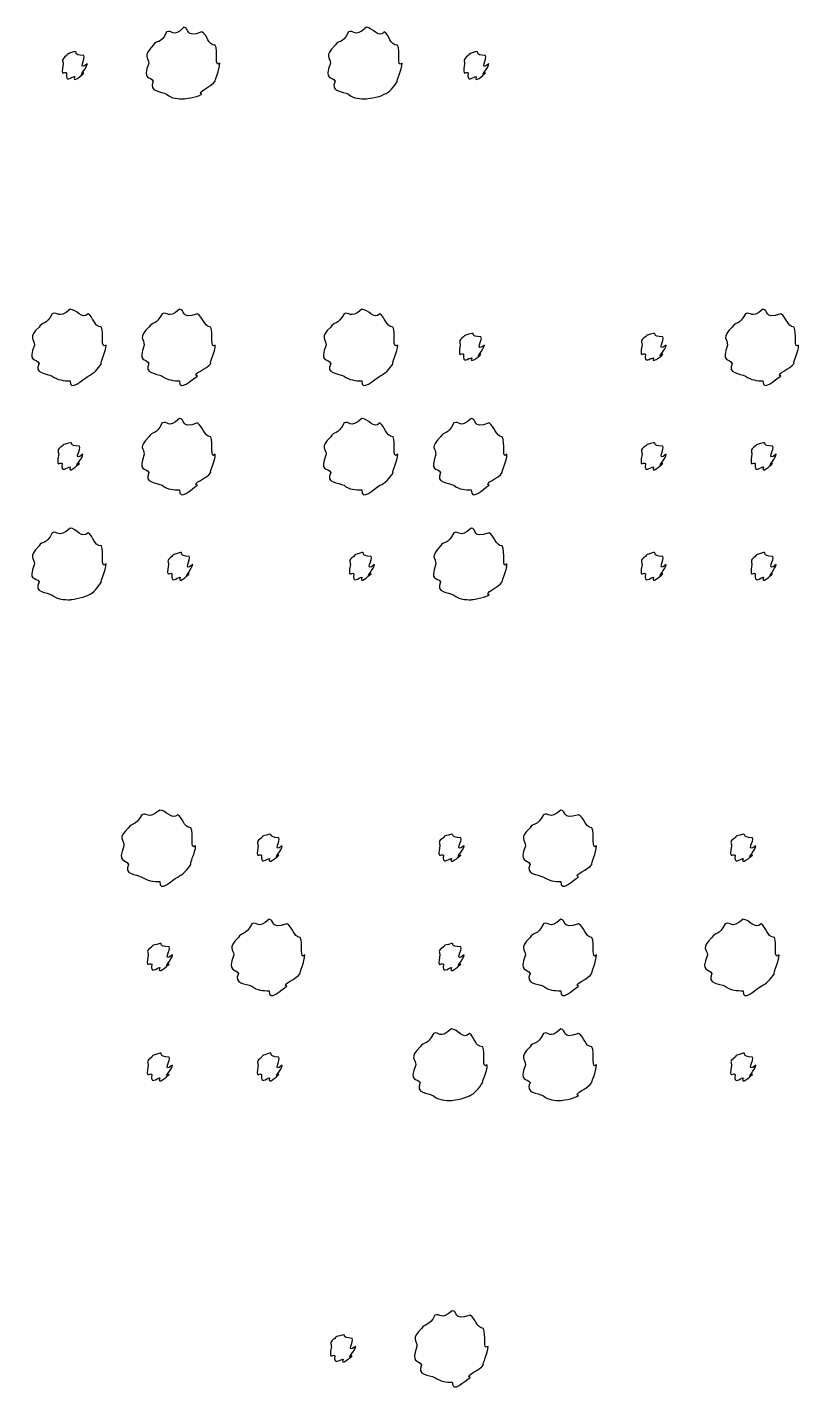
# Model space of a CAD drawing. Header units: millimetres. Extents: x -178 to -32, y 41 to 266.
# Drawn here: x -58.87 to -51.52, y 184.16 to 197.2 of the extents above; entities that cross this region are included whole.
import ezdxf

# ---------------------------------------------------------------- set-up
doc = ezdxf.new("R2010")
doc.units = ezdxf.units.MM
doc.layers.get('0').update_dxf_attribs({"linetype": 'CONTINUOUS'})

msp = doc.modelspace()

# ---------------------------------------------------------------- linework, layer by layer
at = {"color": 0}
for p, q in [((-57.3797, 197.2), (-57.3797, 197.2)), ((-55.6394, 197.2), (-55.6394, 197.2)), ((-58.4214, 196.969), (-58.4214, 196.969)), ((-54.592, 196.969), (-54.592, 196.969)), ((-58.4641, 194.509), (-58.4641, 194.509)), ((-57.4223, 194.509), (-57.4223, 194.509)), ((-55.6821, 194.509), (-55.6821, 194.509)), ((-51.858, 194.509), (-51.858, 194.509)), ((-54.6347, 194.277), (-54.6347, 194.277)), ((-52.8997, 194.277), (-52.8997, 194.277)), ((-57.4223, 193.467), (-57.4223, 193.467)), ((-55.6821, 193.467), (-55.6821, 193.467)), ((-54.64, 193.467), (-54.64, 193.467)), ((-58.4641, 193.235), (-58.4641, 193.235)), ((-52.8997, 193.235), (-52.8997, 193.235)), ((-51.8523, 193.235), (-51.8523, 193.235)), ((-58.4641, 192.419), (-58.4641, 192.419)), ((-54.64, 192.419), (-54.64, 192.419)), ((-57.4171, 192.188), (-57.4171, 192.188)), ((-55.6821, 192.188), (-55.6821, 192.188)), ((-52.8997, 192.188), (-52.8997, 192.188)), ((-51.8523, 192.188), (-51.8523, 192.188)), ((-57.6097, 189.728), (-57.6097, 189.728)), ((-53.7859, 189.728), (-53.7859, 189.728)), ((-56.5626, 189.497), (-56.5626, 189.497)), ((-54.8277, 189.497), (-54.8277, 189.497)), ((-52.0453, 189.497), (-52.0453, 189.497)), ((-56.5679, 188.686), (-56.5679, 188.686)), ((-53.7859, 188.686), (-53.7859, 188.686)), ((-52.0453, 188.686), (-52.0453, 188.686)), ((-57.6097, 188.455), (-57.6097, 188.455)), ((-54.8277, 188.455), (-54.8277, 188.455)), ((-54.8277, 187.639), (-54.8277, 187.639)), ((-53.7859, 187.639), (-53.7859, 187.639)), ((-57.6097, 187.408), (-57.6097, 187.408)), ((-56.5626, 187.408), (-56.5626, 187.408)), ((-52.0453, 187.408), (-52.0453, 187.408)), ((-54.8206, 184.949), (-54.8206, 184.949)), ((-55.8624, 184.718), (-55.8624, 184.718))]:
    msp.add_line(p, q, dxfattribs=at)
for points in [[(-57.5451, 197.156), (-57.603, 197.031), (-57.6414, 197.084), (-57.6718, 197.029)], [(-57.3797, 197.2), (-57.4925, 197.09), (-57.4901, 197.185), (-57.5451, 197.156)], [(-57.2089, 197.156), (-57.3797, 197.09), (-57.3204, 197.2), (-57.3797, 197.2)], [(-57.0819, 197.029), (-57.1511, 197.031), (-57.1535, 197.126), (-57.2089, 197.156)], [(-55.8101, 197.156), (-55.8722, 197.031), (-55.9065, 197.084), (-55.9368, 197.029)], [(-55.6394, 197.2), (-55.7618, 197.09), (-55.7551, 197.185), (-55.8101, 197.156)], [(-55.4683, 197.156), (-55.5262, 197.09), (-55.5801, 197.2), (-55.6394, 197.2)], [(-55.3417, 197.029), (-55.42, 197.031), (-55.4161, 197.126), (-55.4683, 197.156)], [(-58.4214, 196.969), (-58.5152, 196.935), (-58.4764, 196.955), (-58.4987, 196.93)], [(-58.3332, 196.93), (-58.4489, 196.935), (-58.3844, 196.969), (-58.4214, 196.969)], [(-57.6718, 197.029), (-57.7794, 196.92), (-57.7159, 196.916), (-57.7159, 196.858)], [(-57.0378, 196.858), (-57.0932, 196.803), (-57.0516, 196.974), (-57.0819, 197.029)], [(-55.9368, 197.029), (-56.0486, 196.92), (-55.9809, 196.916), (-55.9809, 196.858)], [(-55.2976, 196.858), (-55.3582, 196.803), (-55.3113, 196.974), (-55.3417, 197.029)], [(-54.592, 196.969), (-54.6816, 196.935), (-54.647, 196.955), (-54.6693, 196.93)], [(-54.5038, 196.93), (-54.6153, 196.935), (-54.5546, 196.969), (-54.592, 196.969)], [(-58.4987, 196.93), (-58.5593, 196.887), (-58.5318, 196.882), (-58.5318, 196.853)], [(-58.5318, 196.853), (-58.5593, 196.707), (-58.5205, 196.789), (-58.4987, 196.765)], [(-58.3001, 196.853), (-58.4048, 196.77), (-58.3113, 196.908), (-58.3332, 196.93)], [(-58.3332, 196.765), (-58.4048, 196.707), (-58.3001, 196.82), (-58.3001, 196.853)], [(-57.7159, 196.858), (-57.7794, 196.682), (-57.7007, 196.739), (-57.6718, 196.687)], [(-57.0819, 196.687), (-57.0932, 196.682), (-57.0378, 196.795), (-57.0378, 196.858)], [(-55.9809, 196.858), (-56.0486, 196.682), (-55.9657, 196.739), (-55.9368, 196.687)], [(-55.3417, 196.687), (-55.3582, 196.682), (-55.2976, 196.795), (-55.2976, 196.858)], [(-54.6693, 196.93), (-54.7257, 196.887), (-54.7021, 196.882), (-54.7021, 196.853)], [(-54.7021, 196.853), (-54.7257, 196.707), (-54.6911, 196.789), (-54.6693, 196.765)], [(-54.4707, 196.853), (-54.5712, 196.77), (-54.4816, 196.908), (-54.5038, 196.93)], [(-54.5038, 196.765), (-54.5712, 196.707), (-54.4707, 196.82), (-54.4707, 196.853)], [(-58.4987, 196.765), (-58.5152, 196.66), (-58.4503, 196.731), (-58.4214, 196.731)], [(-58.4214, 196.731), (-58.4489, 196.66), (-58.3554, 196.742), (-58.3332, 196.765)], [(-54.6693, 196.765), (-54.6816, 196.66), (-54.6209, 196.731), (-54.592, 196.731)], [(-54.592, 196.731), (-54.6153, 196.66), (-54.5257, 196.742), (-54.5038, 196.765)], [(-57.6718, 196.687), (-57.7215, 196.578), (-57.6001, 196.594), (-57.5451, 196.561)], [(-57.5451, 196.561), (-57.4925, 196.517), (-57.4347, 196.517), (-57.3797, 196.517)], [(-57.3797, 196.517), (-57.3797, 196.517), (-57.2639, 196.53), (-57.2089, 196.561)], [(-57.2089, 196.561), (-57.2696, 196.578), (-57.1108, 196.635), (-57.0819, 196.687)], [(-55.9368, 196.687), (-55.9894, 196.578), (-55.8652, 196.594), (-55.8101, 196.561)], [(-55.8101, 196.561), (-55.7618, 196.517), (-55.6973, 196.517), (-55.6394, 196.517)], [(-55.6394, 196.517), (-55.6447, 196.517), (-55.5233, 196.53), (-55.4683, 196.561)], [(-55.4683, 196.561), (-55.42, 196.578), (-55.3748, 196.635), (-55.3417, 196.687)], [(-58.4641, 194.509), (-58.5869, 194.407), (-58.5798, 194.493), (-58.6352, 194.465)], [(-58.2934, 194.465), (-58.3512, 194.407), (-58.4048, 194.509), (-58.4641, 194.509)], [(-57.4223, 194.509), (-57.5356, 194.407), (-57.5328, 194.493), (-57.5878, 194.465)], [(-57.2516, 194.465), (-57.4223, 194.407), (-57.3631, 194.509), (-57.4223, 194.509)], [(-55.6821, 194.509), (-55.8045, 194.407), (-55.7978, 194.493), (-55.8528, 194.465)], [(-55.511, 194.465), (-55.5689, 194.407), (-55.6228, 194.509), (-55.6821, 194.509)], [(-51.858, 194.509), (-51.9709, 194.407), (-51.968, 194.493), (-52.0234, 194.465)], [(-51.6869, 194.465), (-51.858, 194.407), (-51.7987, 194.509), (-51.858, 194.509)], [(-58.6352, 194.465), (-58.6969, 194.349), (-58.7315, 194.393), (-58.7618, 194.338)], [(-58.1667, 194.338), (-58.245, 194.349), (-58.2411, 194.434), (-58.2934, 194.465)], [(-57.5878, 194.465), (-57.6457, 194.349), (-57.6841, 194.393), (-57.7144, 194.338)], [(-57.1246, 194.338), (-57.1937, 194.349), (-57.1966, 194.434), (-57.2516, 194.465)], [(-55.8528, 194.465), (-55.9149, 194.349), (-55.9491, 194.393), (-55.9795, 194.338)], [(-55.3843, 194.338), (-55.463, 194.349), (-55.4588, 194.434), (-55.511, 194.465)], [(-52.0234, 194.465), (-52.0813, 194.349), (-52.1197, 194.393), (-52.1501, 194.338)], [(-51.5602, 194.338), (-51.629, 194.349), (-51.6319, 194.434), (-51.6869, 194.465)], [(-58.7618, 194.338), (-58.8733, 194.239), (-58.8059, 194.225), (-58.8059, 194.167)], [(-58.1226, 194.167), (-58.1829, 194.12), (-58.1364, 194.283), (-58.1667, 194.338)], [(-57.7144, 194.338), (-57.822, 194.239), (-57.7585, 194.225), (-57.7585, 194.167)], [(-57.0805, 194.167), (-57.1359, 194.12), (-57.0946, 194.283), (-57.1246, 194.338)], [(-55.9795, 194.338), (-56.0913, 194.239), (-56.0236, 194.225), (-56.0236, 194.167)], [(-55.3402, 194.167), (-55.4009, 194.12), (-55.354, 194.283), (-55.3843, 194.338)], [(-54.712, 194.244), (-54.7684, 194.208), (-54.7448, 194.196), (-54.7448, 194.167)], [(-54.6347, 194.277), (-54.7243, 194.253), (-54.6897, 194.266), (-54.712, 194.244)], [(-54.5465, 194.244), (-54.658, 194.253), (-54.5973, 194.277), (-54.6347, 194.277)], [(-54.5133, 194.167), (-54.6139, 194.091), (-54.5243, 194.222), (-54.5465, 194.244)], [(-52.977, 194.244), (-53.0377, 194.208), (-53.0098, 194.196), (-53.0098, 194.167)], [(-52.8997, 194.277), (-52.9936, 194.253), (-52.9548, 194.266), (-52.977, 194.244)], [(-52.8115, 194.244), (-52.9272, 194.253), (-52.8623, 194.277), (-52.8997, 194.277)], [(-52.7784, 194.167), (-52.8832, 194.091), (-52.7893, 194.222), (-52.8115, 194.244)], [(-52.1501, 194.338), (-52.2577, 194.239), (-52.1942, 194.225), (-52.1942, 194.167)], [(-51.5161, 194.167), (-51.5712, 194.12), (-51.5299, 194.283), (-51.5602, 194.338)], [(-58.8059, 194.167), (-58.8733, 193.999), (-58.7908, 194.046), (-58.7618, 193.991)], [(-58.1667, 193.991), (-58.1829, 193.999), (-58.1226, 194.104), (-58.1226, 194.167)], [(-57.7585, 194.167), (-57.822, 193.999), (-57.7434, 194.046), (-57.7144, 193.991)], [(-57.1246, 193.991), (-57.1359, 193.999), (-57.0805, 194.104), (-57.0805, 194.167)], [(-56.0236, 194.167), (-56.0913, 193.999), (-56.0084, 194.046), (-55.9795, 193.991)], [(-55.3843, 193.991), (-55.4009, 193.999), (-55.3402, 194.104), (-55.3402, 194.167)], [(-54.7448, 194.167), (-54.7684, 194.025), (-54.7338, 194.101), (-54.712, 194.079)], [(-54.5465, 194.079), (-54.6139, 194.025), (-54.5133, 194.13), (-54.5133, 194.167)], [(-53.0098, 194.167), (-53.0377, 194.025), (-52.9989, 194.101), (-52.977, 194.079)], [(-52.8115, 194.079), (-52.8832, 194.025), (-52.7784, 194.13), (-52.7784, 194.167)], [(-52.1942, 194.167), (-52.2577, 193.999), (-52.179, 194.046), (-52.1501, 193.991)], [(-51.5602, 193.991), (-51.5712, 193.999), (-51.5161, 194.104), (-51.5161, 194.167)], [(-58.7618, 193.991), (-58.8144, 193.893), (-58.6902, 193.898), (-58.6352, 193.869)], [(-58.2934, 193.869), (-58.245, 193.893), (-58.1995, 193.938), (-58.1667, 193.991)], [(-57.7144, 193.991), (-57.7642, 193.893), (-57.6428, 193.898), (-57.5878, 193.869)], [(-57.2516, 193.869), (-57.3123, 193.893), (-57.1535, 193.938), (-57.1246, 193.991)], [(-55.9795, 193.991), (-56.032, 193.893), (-55.9079, 193.898), (-55.8528, 193.869)], [(-55.511, 193.869), (-55.463, 193.893), (-55.4175, 193.938), (-55.3843, 193.991)], [(-54.712, 194.079), (-54.7243, 193.981), (-54.6636, 194.046), (-54.6347, 194.046)], [(-54.6347, 194.046), (-54.658, 193.981), (-54.5684, 194.057), (-54.5465, 194.079)], [(-52.977, 194.079), (-52.9936, 193.981), (-52.9287, 194.046), (-52.8997, 194.046)], [(-52.8997, 194.046), (-52.9272, 193.981), (-52.8334, 194.057), (-52.8115, 194.079)], [(-52.1501, 193.991), (-52.1998, 193.893), (-52.0785, 193.898), (-52.0234, 193.869)], [(-51.6869, 193.869), (-51.7476, 193.893), (-51.5892, 193.938), (-51.5602, 193.991)], [(-58.6352, 193.869), (-58.5869, 193.833), (-58.522, 193.825), (-58.4641, 193.825)], [(-58.4641, 193.825), (-58.4697, 193.716), (-58.3484, 193.839), (-58.2934, 193.869)], [(-57.5878, 193.869), (-57.5356, 193.833), (-57.4774, 193.825), (-57.4223, 193.825)], [(-57.4223, 193.825), (-57.4223, 193.716), (-57.3066, 193.839), (-57.2516, 193.869)], [(-55.8528, 193.869), (-55.8045, 193.833), (-55.7399, 193.825), (-55.6821, 193.825)], [(-55.6821, 193.825), (-55.6874, 193.716), (-55.566, 193.839), (-55.511, 193.869)], [(-52.0234, 193.869), (-51.9709, 193.833), (-51.913, 193.825), (-51.858, 193.825)], [(-51.858, 193.825), (-51.858, 193.716), (-51.7423, 193.839), (-51.6869, 193.869)], [(-57.4223, 193.467), (-57.5356, 193.359), (-57.5328, 193.452), (-57.5878, 193.423)], [(-57.2516, 193.423), (-57.4223, 193.359), (-57.3631, 193.467), (-57.4223, 193.467)], [(-55.6821, 193.467), (-55.8045, 193.359), (-55.7978, 193.452), (-55.8528, 193.423)], [(-55.511, 193.423), (-55.5689, 193.359), (-55.6228, 193.467), (-55.6821, 193.467)], [(-54.64, 193.467), (-54.7532, 193.359), (-54.7504, 193.452), (-54.8054, 193.423)], [(-54.4692, 193.423), (-54.64, 193.359), (-54.5811, 193.467), (-54.64, 193.467)], [(-57.5878, 193.423), (-57.6457, 193.301), (-57.6841, 193.348), (-57.7144, 193.29)], [(-57.1246, 193.29), (-57.1937, 193.301), (-57.1966, 193.392), (-57.2516, 193.423)], [(-55.8528, 193.423), (-55.9149, 193.301), (-55.9491, 193.348), (-55.9795, 193.29)], [(-55.3843, 193.29), (-55.463, 193.301), (-55.4588, 193.392), (-55.511, 193.423)], [(-54.8054, 193.423), (-54.8633, 193.301), (-54.9021, 193.348), (-54.9324, 193.29)], [(-54.3426, 193.29), (-54.4114, 193.301), (-54.4142, 193.392), (-54.4692, 193.423)], [(-58.5414, 193.202), (-58.602, 193.161), (-58.5745, 193.154), (-58.5745, 193.125)], [(-58.4641, 193.235), (-58.5579, 193.205), (-58.5195, 193.225), (-58.5414, 193.202)], [(-58.3759, 193.202), (-58.4916, 193.205), (-58.4271, 193.235), (-58.4641, 193.235)], [(-58.3431, 193.125), (-58.4475, 193.044), (-58.354, 193.18), (-58.3759, 193.202)], [(-57.7144, 193.29), (-57.822, 193.187), (-57.7585, 193.18), (-57.7585, 193.125)], [(-57.0805, 193.125), (-57.1359, 193.07), (-57.0946, 193.235), (-57.1246, 193.29)], [(-55.9795, 193.29), (-56.0913, 193.187), (-56.0236, 193.18), (-56.0236, 193.125)], [(-55.3402, 193.125), (-55.4009, 193.07), (-55.354, 193.235), (-55.3843, 193.29)], [(-54.9324, 193.29), (-55.0397, 193.187), (-54.9765, 193.18), (-54.9765, 193.125)], [(-54.2985, 193.125), (-54.3535, 193.07), (-54.3123, 193.235), (-54.3426, 193.29)], [(-52.977, 193.202), (-53.0377, 193.161), (-53.0098, 193.154), (-53.0098, 193.125)], [(-52.8997, 193.235), (-52.9936, 193.205), (-52.9548, 193.225), (-52.977, 193.202)], [(-52.8115, 193.202), (-52.9272, 193.205), (-52.8623, 193.235), (-52.8997, 193.235)], [(-52.7784, 193.125), (-52.8832, 193.044), (-52.7893, 193.18), (-52.8115, 193.202)], [(-51.9296, 193.202), (-51.986, 193.161), (-51.9628, 193.154), (-51.9628, 193.125)], [(-51.8523, 193.235), (-51.9419, 193.205), (-51.9074, 193.225), (-51.9296, 193.202)], [(-51.7641, 193.202), (-51.876, 193.205), (-51.8153, 193.235), (-51.8523, 193.235)], [(-51.731, 193.125), (-51.8319, 193.044), (-51.7423, 193.18), (-51.7641, 193.202)], [(-58.5745, 193.125), (-58.602, 192.978), (-58.5636, 193.059), (-58.5414, 193.037)], [(-58.5414, 193.037), (-58.5579, 192.933), (-58.493, 193.004), (-58.4641, 193.004)], [(-58.4641, 193.004), (-58.4916, 192.933), (-58.3981, 193.015), (-58.3759, 193.037)], [(-58.3759, 193.037), (-58.4475, 192.978), (-58.3431, 193.088), (-58.3431, 193.125)], [(-57.7585, 193.125), (-57.822, 192.951), (-57.7434, 193.004), (-57.7144, 192.949)], [(-57.1246, 192.949), (-57.1359, 192.951), (-57.0805, 193.062), (-57.0805, 193.125)], [(-56.0236, 193.125), (-56.0913, 192.951), (-56.0084, 193.004), (-55.9795, 192.949)], [(-55.3843, 192.949), (-55.4009, 192.951), (-55.3402, 193.062), (-55.3402, 193.125)], [(-54.9765, 193.125), (-55.0397, 192.951), (-54.9614, 193.004), (-54.9324, 192.949)], [(-54.3426, 192.949), (-54.3535, 192.951), (-54.2985, 193.062), (-54.2985, 193.125)], [(-53.0098, 193.125), (-53.0377, 192.978), (-52.9989, 193.059), (-52.977, 193.037)], [(-52.977, 193.037), (-52.9936, 192.933), (-52.9287, 193.004), (-52.8997, 193.004)], [(-52.8997, 193.004), (-52.9272, 192.933), (-52.8334, 193.015), (-52.8115, 193.037)], [(-52.8115, 193.037), (-52.8832, 192.978), (-52.7784, 193.088), (-52.7784, 193.125)], [(-51.9628, 193.125), (-51.986, 192.978), (-51.9515, 193.059), (-51.9296, 193.037)], [(-51.9296, 193.037), (-51.9419, 192.933), (-51.8813, 193.004), (-51.8523, 193.004)], [(-51.8523, 193.004), (-51.876, 192.933), (-51.7864, 193.015), (-51.7641, 193.037)], [(-51.7641, 193.037), (-51.8319, 192.978), (-51.731, 193.088), (-51.731, 193.125)], [(-57.7144, 192.949), (-57.7642, 192.845), (-57.6428, 192.857), (-57.5878, 192.828)], [(-57.2516, 192.828), (-57.3123, 192.845), (-57.1535, 192.896), (-57.1246, 192.949)], [(-55.9795, 192.949), (-56.032, 192.845), (-55.9079, 192.857), (-55.8528, 192.828)], [(-55.511, 192.828), (-55.463, 192.845), (-55.4175, 192.896), (-55.3843, 192.949)], [(-54.9324, 192.949), (-54.9818, 192.845), (-54.8605, 192.857), (-54.8054, 192.828)], [(-54.4692, 192.828), (-54.5299, 192.845), (-54.3715, 192.896), (-54.3426, 192.949)], [(-57.5878, 192.828), (-57.5356, 192.786), (-57.4774, 192.784), (-57.4223, 192.784)], [(-57.4223, 192.784), (-57.4223, 192.669), (-57.3066, 192.797), (-57.2516, 192.828)], [(-55.8528, 192.828), (-55.8045, 192.786), (-55.7399, 192.784), (-55.6821, 192.784)], [(-55.6821, 192.784), (-55.6874, 192.669), (-55.566, 192.797), (-55.511, 192.828)], [(-54.8054, 192.828), (-54.7532, 192.786), (-54.6954, 192.784), (-54.64, 192.784)], [(-54.64, 192.784), (-54.64, 192.669), (-54.5243, 192.797), (-54.4692, 192.828)], [(-58.4641, 192.419), (-58.5869, 192.309), (-58.5798, 192.404), (-58.6352, 192.375)], [(-58.2934, 192.375), (-58.3512, 192.309), (-58.4048, 192.419), (-58.4641, 192.419)], [(-54.64, 192.419), (-54.7532, 192.309), (-54.7504, 192.404), (-54.8054, 192.375)], [(-54.4692, 192.375), (-54.64, 192.309), (-54.5811, 192.419), (-54.64, 192.419)], [(-58.6352, 192.375), (-58.6969, 192.25), (-58.7315, 192.304), (-58.7618, 192.249)], [(-58.1667, 192.249), (-58.245, 192.25), (-58.2411, 192.345), (-58.2934, 192.375)], [(-54.8054, 192.375), (-54.8633, 192.25), (-54.9021, 192.304), (-54.9324, 192.249)], [(-54.3426, 192.249), (-54.4114, 192.25), (-54.4142, 192.345), (-54.4692, 192.375)], [(-58.7618, 192.249), (-58.8733, 192.14), (-58.8059, 192.136), (-58.8059, 192.078)], [(-58.1226, 192.078), (-58.1829, 192.023), (-58.1364, 192.194), (-58.1667, 192.249)], [(-57.494, 192.15), (-57.5504, 192.107), (-57.5271, 192.101), (-57.5271, 192.072)], [(-57.4171, 192.188), (-57.5063, 192.155), (-57.4721, 192.174), (-57.494, 192.15)], [(-57.3289, 192.15), (-57.4403, 192.155), (-57.3797, 192.188), (-57.4171, 192.188)], [(-57.2957, 192.072), (-57.3962, 191.99), (-57.3066, 192.127), (-57.3289, 192.15)], [(-55.759, 192.15), (-55.8197, 192.107), (-55.7922, 192.101), (-55.7922, 192.072)], [(-55.6821, 192.188), (-55.7756, 192.155), (-55.7371, 192.174), (-55.759, 192.15)], [(-55.5939, 192.15), (-55.7096, 192.155), (-55.6447, 192.188), (-55.6821, 192.188)], [(-55.5607, 192.072), (-55.6655, 191.99), (-55.5717, 192.127), (-55.5939, 192.15)], [(-54.9324, 192.249), (-55.0397, 192.14), (-54.9765, 192.136), (-54.9765, 192.078)], [(-54.2985, 192.078), (-54.3535, 192.023), (-54.3123, 192.194), (-54.3426, 192.249)], [(-52.977, 192.15), (-53.0377, 192.107), (-53.0098, 192.101), (-53.0098, 192.072)], [(-52.8997, 192.188), (-52.9936, 192.155), (-52.9548, 192.174), (-52.977, 192.15)], [(-52.8115, 192.15), (-52.9272, 192.155), (-52.8623, 192.188), (-52.8997, 192.188)], [(-52.7784, 192.072), (-52.8832, 191.99), (-52.7893, 192.127), (-52.8115, 192.15)], [(-51.9296, 192.15), (-51.986, 192.107), (-51.9628, 192.101), (-51.9628, 192.072)], [(-51.8523, 192.188), (-51.9419, 192.155), (-51.9074, 192.174), (-51.9296, 192.15)], [(-51.7641, 192.15), (-51.876, 192.155), (-51.8153, 192.188), (-51.8523, 192.188)], [(-51.731, 192.072), (-51.8319, 191.99), (-51.7423, 192.127), (-51.7641, 192.15)], [(-58.8059, 192.078), (-58.8733, 191.902), (-58.7908, 191.958), (-58.7618, 191.907)], [(-58.1667, 191.907), (-58.1829, 191.902), (-58.1226, 192.014), (-58.1226, 192.078)], [(-57.5271, 192.072), (-57.5504, 191.926), (-57.5162, 192.009), (-57.494, 191.984)], [(-57.3289, 191.984), (-57.3962, 191.926), (-57.2957, 192.039), (-57.2957, 192.072)], [(-55.7922, 192.072), (-55.8197, 191.926), (-55.7812, 192.009), (-55.759, 191.984)], [(-55.5939, 191.984), (-55.6655, 191.926), (-55.5607, 192.039), (-55.5607, 192.072)], [(-54.9765, 192.078), (-55.0397, 191.902), (-54.9614, 191.958), (-54.9324, 191.907)], [(-54.3426, 191.907), (-54.3535, 191.902), (-54.2985, 192.014), (-54.2985, 192.078)], [(-53.0098, 192.072), (-53.0377, 191.926), (-52.9989, 192.009), (-52.977, 191.984)], [(-52.8115, 191.984), (-52.8832, 191.926), (-52.7784, 192.039), (-52.7784, 192.072)], [(-51.9628, 192.072), (-51.986, 191.926), (-51.9515, 192.009), (-51.9296, 191.984)], [(-51.7641, 191.984), (-51.8319, 191.926), (-51.731, 192.039), (-51.731, 192.072)], [(-58.7618, 191.907), (-58.8144, 191.798), (-58.6902, 191.813), (-58.6352, 191.78)], [(-58.2934, 191.78), (-58.245, 191.798), (-58.1995, 191.855), (-58.1667, 191.907)], [(-57.494, 191.984), (-57.5063, 191.879), (-57.446, 191.951), (-57.4171, 191.951)], [(-57.4171, 191.951), (-57.4403, 191.879), (-57.3507, 191.962), (-57.3289, 191.984)], [(-55.759, 191.984), (-55.7756, 191.879), (-55.711, 191.951), (-55.6821, 191.951)], [(-55.6821, 191.951), (-55.7096, 191.879), (-55.6158, 191.962), (-55.5939, 191.984)], [(-54.9324, 191.907), (-54.9818, 191.798), (-54.8605, 191.813), (-54.8054, 191.78)], [(-54.4692, 191.78), (-54.5299, 191.798), (-54.3715, 191.855), (-54.3426, 191.907)], [(-52.977, 191.984), (-52.9936, 191.879), (-52.9287, 191.951), (-52.8997, 191.951)], [(-52.8997, 191.951), (-52.9272, 191.879), (-52.8334, 191.962), (-52.8115, 191.984)], [(-51.9296, 191.984), (-51.9419, 191.879), (-51.8813, 191.951), (-51.8523, 191.951)], [(-51.8523, 191.951), (-51.876, 191.879), (-51.7864, 191.962), (-51.7641, 191.984)], [(-58.6352, 191.78), (-58.5869, 191.736), (-58.522, 191.736), (-58.4641, 191.736)], [(-58.4641, 191.736), (-58.4697, 191.736), (-58.3484, 191.75), (-58.2934, 191.78)], [(-54.8054, 191.78), (-54.7532, 191.736), (-54.6954, 191.736), (-54.64, 191.736)], [(-54.64, 191.736), (-54.64, 191.736), (-54.5243, 191.75), (-54.4692, 191.78)], [(-57.7808, 189.684), (-57.8429, 189.568), (-57.8771, 189.612), (-57.9074, 189.557)], [(-57.6097, 189.728), (-57.7324, 189.626), (-57.7257, 189.713), (-57.7808, 189.684)], [(-57.4389, 189.684), (-57.4968, 189.626), (-57.5504, 189.728), (-57.6097, 189.728)], [(-57.3123, 189.557), (-57.3906, 189.568), (-57.3867, 189.654), (-57.4389, 189.684)], [(-53.951, 189.684), (-54.0089, 189.568), (-54.0477, 189.612), (-54.078, 189.557)], [(-53.7859, 189.728), (-53.8988, 189.626), (-53.896, 189.713), (-53.951, 189.684)], [(-53.6148, 189.684), (-53.7859, 189.626), (-53.7266, 189.728), (-53.7859, 189.728)], [(-53.4882, 189.557), (-53.557, 189.568), (-53.5598, 189.654), (-53.6148, 189.684)], [(-57.9074, 189.557), (-58.0192, 189.458), (-57.9515, 189.444), (-57.9515, 189.387)], [(-57.2682, 189.387), (-57.3289, 189.34), (-57.2819, 189.502), (-57.3123, 189.557)], [(-54.078, 189.557), (-54.1853, 189.458), (-54.1221, 189.444), (-54.1221, 189.387)], [(-53.4441, 189.387), (-53.4991, 189.34), (-53.4578, 189.502), (-53.4882, 189.557)], [(-57.9515, 189.387), (-58.0192, 189.218), (-57.9363, 189.265), (-57.9074, 189.21)], [(-57.3123, 189.21), (-57.3289, 189.218), (-57.2682, 189.323), (-57.2682, 189.387)], [(-56.6395, 189.464), (-56.6963, 189.428), (-56.6727, 189.416), (-56.6727, 189.387)], [(-56.6727, 189.387), (-56.6963, 189.244), (-56.6618, 189.32), (-56.6395, 189.298)], [(-56.5626, 189.497), (-56.6522, 189.472), (-56.6177, 189.486), (-56.6395, 189.464)], [(-56.4744, 189.464), (-56.5859, 189.472), (-56.5252, 189.497), (-56.5626, 189.497)], [(-56.4413, 189.387), (-56.5418, 189.311), (-56.4522, 189.442), (-56.4744, 189.464)], [(-56.4744, 189.298), (-56.5418, 189.244), (-56.4413, 189.349), (-56.4413, 189.387)], [(-54.9046, 189.464), (-54.9652, 189.428), (-54.9377, 189.416), (-54.9377, 189.387)], [(-54.9377, 189.387), (-54.9652, 189.244), (-54.9268, 189.32), (-54.9046, 189.298)], [(-54.8277, 189.497), (-54.9212, 189.472), (-54.8827, 189.486), (-54.9046, 189.464)], [(-54.7395, 189.464), (-54.8552, 189.472), (-54.7903, 189.497), (-54.8277, 189.497)], [(-54.7063, 189.387), (-54.8111, 189.311), (-54.7172, 189.442), (-54.7395, 189.464)], [(-54.7395, 189.298), (-54.8111, 189.244), (-54.7063, 189.349), (-54.7063, 189.387)], [(-54.1221, 189.387), (-54.1853, 189.218), (-54.1069, 189.265), (-54.078, 189.21)], [(-53.4882, 189.21), (-53.4991, 189.218), (-53.4441, 189.323), (-53.4441, 189.387)], [(-52.1226, 189.464), (-52.1832, 189.428), (-52.1557, 189.416), (-52.1557, 189.387)], [(-52.1557, 189.387), (-52.1832, 189.244), (-52.1444, 189.32), (-52.1226, 189.298)], [(-52.0453, 189.497), (-52.1391, 189.472), (-52.1003, 189.486), (-52.1226, 189.464)], [(-51.9571, 189.464), (-52.0728, 189.472), (-52.0083, 189.497), (-52.0453, 189.497)], [(-51.924, 189.387), (-52.0287, 189.311), (-51.9352, 189.442), (-51.9571, 189.464)], [(-51.9571, 189.298), (-52.0287, 189.244), (-51.924, 189.349), (-51.924, 189.387)], [(-56.6395, 189.298), (-56.6522, 189.2), (-56.5916, 189.265), (-56.5626, 189.265)], [(-56.5626, 189.265), (-56.5859, 189.2), (-56.4963, 189.276), (-56.4744, 189.298)], [(-54.9046, 189.298), (-54.9212, 189.2), (-54.8566, 189.265), (-54.8277, 189.265)], [(-54.8277, 189.265), (-54.8552, 189.2), (-54.7613, 189.276), (-54.7395, 189.298)], [(-52.1226, 189.298), (-52.1391, 189.2), (-52.0742, 189.265), (-52.0453, 189.265)], [(-52.0453, 189.265), (-52.0728, 189.2), (-51.9793, 189.276), (-51.9571, 189.298)], [(-57.9074, 189.21), (-57.96, 189.112), (-57.8358, 189.118), (-57.7808, 189.089)], [(-57.4389, 189.089), (-57.3906, 189.112), (-57.3451, 189.158), (-57.3123, 189.21)], [(-54.078, 189.21), (-54.1274, 189.112), (-54.0064, 189.118), (-53.951, 189.089)], [(-53.6148, 189.089), (-53.6755, 189.112), (-53.5171, 189.158), (-53.4882, 189.21)], [(-57.7808, 189.089), (-57.7324, 189.053), (-57.6679, 189.045), (-57.6097, 189.045)], [(-57.6097, 189.045), (-57.6153, 188.936), (-57.494, 189.059), (-57.4389, 189.089)], [(-53.951, 189.089), (-53.8988, 189.053), (-53.8409, 189.045), (-53.7859, 189.045)], [(-53.7859, 189.045), (-53.7859, 188.936), (-53.6698, 189.059), (-53.6148, 189.089)], [(-56.7334, 188.642), (-56.7912, 188.521), (-56.83, 188.568), (-56.86, 188.51)], [(-56.5679, 188.686), (-56.6812, 188.579), (-56.6783, 188.671), (-56.7334, 188.642)], [(-56.3972, 188.642), (-56.5679, 188.579), (-56.5087, 188.686), (-56.5679, 188.686)], [(-56.2705, 188.51), (-56.3393, 188.521), (-56.3421, 188.612), (-56.3972, 188.642)], [(-53.951, 188.642), (-54.0089, 188.521), (-54.0477, 188.568), (-54.078, 188.51)], [(-53.7859, 188.686), (-53.8988, 188.579), (-53.896, 188.671), (-53.951, 188.642)], [(-53.6148, 188.642), (-53.7859, 188.579), (-53.7266, 188.686), (-53.7859, 188.686)], [(-53.4882, 188.51), (-53.557, 188.521), (-53.5598, 188.612), (-53.6148, 188.642)], [(-52.2161, 188.642), (-52.2781, 188.521), (-52.3127, 188.568), (-52.343, 188.51)], [(-52.0453, 188.686), (-52.1681, 188.579), (-52.161, 188.671), (-52.2161, 188.642)], [(-51.8746, 188.642), (-51.9324, 188.579), (-51.986, 188.686), (-52.0453, 188.686)], [(-51.7476, 188.51), (-51.8262, 188.521), (-51.822, 188.612), (-51.8746, 188.642)], [(-56.86, 188.51), (-56.9676, 188.407), (-56.9041, 188.4), (-56.9041, 188.345)], [(-56.2264, 188.345), (-56.2815, 188.289), (-56.2402, 188.455), (-56.2705, 188.51)], [(-54.078, 188.51), (-54.1853, 188.407), (-54.1221, 188.4), (-54.1221, 188.345)], [(-53.4441, 188.345), (-53.4991, 188.289), (-53.4578, 188.455), (-53.4882, 188.51)], [(-52.343, 188.51), (-52.4545, 188.407), (-52.3871, 188.4), (-52.3871, 188.345)], [(-51.7035, 188.345), (-51.7641, 188.289), (-51.7172, 188.455), (-51.7476, 188.51)], [(-57.6869, 188.422), (-57.7476, 188.381), (-57.7201, 188.374), (-57.7201, 188.345)], [(-57.7201, 188.345), (-57.7476, 188.197), (-57.7092, 188.279), (-57.6869, 188.257)], [(-57.6097, 188.455), (-57.7035, 188.425), (-57.6651, 188.444), (-57.6869, 188.422)], [(-57.5215, 188.422), (-57.6375, 188.425), (-57.5726, 188.455), (-57.6097, 188.455)], [(-57.4887, 188.345), (-57.5934, 188.263), (-57.4996, 188.4), (-57.5215, 188.422)], [(-57.5215, 188.257), (-57.5934, 188.197), (-57.4887, 188.307), (-57.4887, 188.345)], [(-56.9041, 188.345), (-56.9676, 188.171), (-56.8889, 188.224), (-56.86, 188.168)], [(-56.2705, 188.168), (-56.2815, 188.171), (-56.2264, 188.281), (-56.2264, 188.345)], [(-54.9046, 188.422), (-54.9652, 188.381), (-54.9377, 188.374), (-54.9377, 188.345)], [(-54.9377, 188.345), (-54.9652, 188.197), (-54.9268, 188.279), (-54.9046, 188.257)], [(-54.8277, 188.455), (-54.9212, 188.425), (-54.8827, 188.444), (-54.9046, 188.422)], [(-54.7395, 188.422), (-54.8552, 188.425), (-54.7903, 188.455), (-54.8277, 188.455)], [(-54.7063, 188.345), (-54.8111, 188.263), (-54.7172, 188.4), (-54.7395, 188.422)], [(-54.7395, 188.257), (-54.8111, 188.197), (-54.7063, 188.307), (-54.7063, 188.345)], [(-54.1221, 188.345), (-54.1853, 188.171), (-54.1069, 188.224), (-54.078, 188.168)], [(-53.4882, 188.168), (-53.4991, 188.171), (-53.4441, 188.281), (-53.4441, 188.345)], [(-52.3871, 188.345), (-52.4545, 188.171), (-52.372, 188.224), (-52.343, 188.168)], [(-51.7476, 188.168), (-51.7641, 188.171), (-51.7035, 188.281), (-51.7035, 188.345)], [(-57.6869, 188.257), (-57.7035, 188.153), (-57.6386, 188.224), (-57.6097, 188.224)], [(-57.6097, 188.224), (-57.6375, 188.153), (-57.5437, 188.234), (-57.5215, 188.257)], [(-54.9046, 188.257), (-54.9212, 188.153), (-54.8566, 188.224), (-54.8277, 188.224)], [(-54.8277, 188.224), (-54.8552, 188.153), (-54.7613, 188.234), (-54.7395, 188.257)], [(-56.86, 188.168), (-56.9098, 188.065), (-56.7884, 188.076), (-56.7334, 188.047)], [(-56.3972, 188.047), (-56.4578, 188.065), (-56.2995, 188.116), (-56.2705, 188.168)], [(-54.078, 188.168), (-54.1274, 188.065), (-54.0064, 188.076), (-53.951, 188.047)], [(-53.6148, 188.047), (-53.6755, 188.065), (-53.5171, 188.116), (-53.4882, 188.168)], [(-52.343, 188.168), (-52.3953, 188.065), (-52.2714, 188.076), (-52.2161, 188.047)], [(-51.8746, 188.047), (-51.8262, 188.065), (-51.7807, 188.116), (-51.7476, 188.168)], [(-56.7334, 188.047), (-56.6812, 188.006), (-56.6233, 188.003), (-56.5679, 188.003)], [(-56.5679, 188.003), (-56.5679, 187.889), (-56.4522, 188.017), (-56.3972, 188.047)], [(-53.951, 188.047), (-53.8988, 188.006), (-53.8409, 188.003), (-53.7859, 188.003)], [(-53.7859, 188.003), (-53.7859, 187.889), (-53.6698, 188.017), (-53.6148, 188.047)], [(-52.2161, 188.047), (-52.1681, 188.006), (-52.1032, 188.003), (-52.0453, 188.003)], [(-52.0453, 188.003), (-52.051, 187.889), (-51.9296, 188.017), (-51.8746, 188.047)], [(-54.9984, 187.595), (-55.0605, 187.47), (-55.0951, 187.524), (-55.1251, 187.468)], [(-54.8277, 187.639), (-54.9501, 187.529), (-54.9434, 187.624), (-54.9984, 187.595)], [(-54.6566, 187.595), (-54.7144, 187.529), (-54.7684, 187.639), (-54.8277, 187.639)], [(-54.5299, 187.468), (-54.6086, 187.47), (-54.6044, 187.565), (-54.6566, 187.595)], [(-53.951, 187.595), (-54.0089, 187.47), (-54.0477, 187.524), (-54.078, 187.468)], [(-53.7859, 187.639), (-53.8988, 187.529), (-53.896, 187.624), (-53.951, 187.595)], [(-53.6148, 187.595), (-53.7859, 187.529), (-53.7266, 187.639), (-53.7859, 187.639)], [(-53.4882, 187.468), (-53.557, 187.47), (-53.5598, 187.565), (-53.6148, 187.595)], [(-55.1251, 187.468), (-55.2369, 187.36), (-55.1692, 187.355), (-55.1692, 187.297)], [(-54.4858, 187.297), (-54.5465, 187.242), (-54.4996, 187.413), (-54.5299, 187.468)], [(-54.078, 187.468), (-54.1853, 187.36), (-54.1221, 187.355), (-54.1221, 187.297)], [(-53.4441, 187.297), (-53.4991, 187.242), (-53.4578, 187.413), (-53.4882, 187.468)], [(-57.6869, 187.369), (-57.7476, 187.326), (-57.7201, 187.321), (-57.7201, 187.292)], [(-57.6097, 187.408), (-57.7035, 187.375), (-57.6651, 187.394), (-57.6869, 187.369)], [(-57.5215, 187.369), (-57.6375, 187.375), (-57.5726, 187.408), (-57.6097, 187.408)], [(-57.4887, 187.292), (-57.5934, 187.209), (-57.4996, 187.347), (-57.5215, 187.369)], [(-56.6395, 187.369), (-56.6963, 187.326), (-56.6727, 187.321), (-56.6727, 187.292)], [(-56.5626, 187.408), (-56.6522, 187.375), (-56.6177, 187.394), (-56.6395, 187.369)], [(-56.4744, 187.369), (-56.5859, 187.375), (-56.5252, 187.408), (-56.5626, 187.408)], [(-56.4413, 187.292), (-56.5418, 187.209), (-56.4522, 187.347), (-56.4744, 187.369)], [(-52.1226, 187.369), (-52.1832, 187.326), (-52.1557, 187.321), (-52.1557, 187.292)], [(-52.0453, 187.408), (-52.1391, 187.375), (-52.1003, 187.394), (-52.1226, 187.369)], [(-51.9571, 187.369), (-52.0728, 187.375), (-52.0083, 187.408), (-52.0453, 187.408)], [(-51.924, 187.292), (-52.0287, 187.209), (-51.9352, 187.347), (-51.9571, 187.369)], [(-57.7201, 187.292), (-57.7476, 187.146), (-57.7092, 187.229), (-57.6869, 187.204)], [(-57.6869, 187.204), (-57.7035, 187.099), (-57.6386, 187.171), (-57.6097, 187.171)], [(-57.6097, 187.171), (-57.6375, 187.099), (-57.5437, 187.182), (-57.5215, 187.204)], [(-57.5215, 187.204), (-57.5934, 187.146), (-57.4887, 187.259), (-57.4887, 187.292)], [(-56.6727, 187.292), (-56.6963, 187.146), (-56.6618, 187.229), (-56.6395, 187.204)], [(-56.6395, 187.204), (-56.6522, 187.099), (-56.5916, 187.171), (-56.5626, 187.171)], [(-56.5626, 187.171), (-56.5859, 187.099), (-56.4963, 187.182), (-56.4744, 187.204)], [(-56.4744, 187.204), (-56.5418, 187.146), (-56.4413, 187.259), (-56.4413, 187.292)], [(-55.1692, 187.297), (-55.2369, 187.121), (-55.1543, 187.178), (-55.1251, 187.127)], [(-54.5299, 187.127), (-54.5465, 187.121), (-54.4858, 187.234), (-54.4858, 187.297)], [(-54.1221, 187.297), (-54.1853, 187.121), (-54.1069, 187.178), (-54.078, 187.127)], [(-53.4882, 187.127), (-53.4991, 187.121), (-53.4441, 187.234), (-53.4441, 187.297)], [(-52.1557, 187.292), (-52.1832, 187.146), (-52.1444, 187.229), (-52.1226, 187.204)], [(-52.1226, 187.204), (-52.1391, 187.099), (-52.0742, 187.171), (-52.0453, 187.171)], [(-52.0453, 187.171), (-52.0728, 187.099), (-51.9793, 187.182), (-51.9571, 187.204)], [(-51.9571, 187.204), (-52.0287, 187.146), (-51.924, 187.259), (-51.924, 187.292)], [(-55.1251, 187.127), (-55.1776, 187.018), (-55.0534, 187.033), (-54.9984, 187)], [(-54.6566, 187), (-54.6086, 187.018), (-54.5631, 187.074), (-54.5299, 187.127)], [(-54.078, 187.127), (-54.1274, 187.018), (-54.0064, 187.033), (-53.951, 187)], [(-53.6148, 187), (-53.6755, 187.018), (-53.5171, 187.074), (-53.4882, 187.127)], [(-54.9984, 187), (-54.9501, 186.956), (-54.8855, 186.956), (-54.8277, 186.956)], [(-54.8277, 186.956), (-54.833, 186.956), (-54.712, 186.969), (-54.6566, 187)], [(-53.951, 187), (-53.8988, 186.956), (-53.8409, 186.956), (-53.7859, 186.956)], [(-53.7859, 186.956), (-53.7859, 186.956), (-53.6698, 186.969), (-53.6148, 187)], [(-54.9861, 184.905), (-55.0439, 184.79), (-55.0824, 184.834), (-55.1127, 184.778)], [(-54.8206, 184.949), (-54.9339, 184.847), (-54.931, 184.934), (-54.9861, 184.905)], [(-54.6499, 184.905), (-54.8206, 184.847), (-54.7613, 184.949), (-54.8206, 184.949)], [(-54.5229, 184.778), (-54.592, 184.79), (-54.5948, 184.875), (-54.6499, 184.905)], [(-55.8624, 184.718), (-55.9562, 184.693), (-55.9177, 184.707), (-55.9396, 184.685)], [(-55.7742, 184.685), (-55.8899, 184.693), (-55.8253, 184.718), (-55.8624, 184.718)], [(-55.1127, 184.778), (-55.2203, 184.679), (-55.1568, 184.665), (-55.1568, 184.608)], [(-54.4788, 184.608), (-54.5342, 184.561), (-54.4929, 184.723), (-54.5229, 184.778)], [(-55.9396, 184.685), (-56.0003, 184.649), (-55.9728, 184.636), (-55.9728, 184.608)], [(-55.9728, 184.608), (-56.0003, 184.466), (-55.9618, 184.541), (-55.9396, 184.519)], [(-55.7414, 184.608), (-55.8458, 184.532), (-55.7523, 184.663), (-55.7742, 184.685)], [(-55.7742, 184.519), (-55.8458, 184.466), (-55.7414, 184.57), (-55.7414, 184.608)], [(-55.1568, 184.608), (-55.2203, 184.439), (-55.1416, 184.486), (-55.1127, 184.431)], [(-54.5229, 184.431), (-54.5342, 184.439), (-54.4788, 184.544), (-54.4788, 184.608)], [(-55.9396, 184.519), (-55.9562, 184.422), (-55.8913, 184.486), (-55.8624, 184.486)], [(-55.8624, 184.486), (-55.8899, 184.422), (-55.7964, 184.497), (-55.7742, 184.519)], [(-55.1127, 184.431), (-55.1624, 184.333), (-55.0411, 184.339), (-54.9861, 184.31)], [(-54.6499, 184.31), (-54.7105, 184.333), (-54.5518, 184.379), (-54.5229, 184.431)], [(-54.9861, 184.31), (-54.9339, 184.274), (-54.8756, 184.266), (-54.8206, 184.266)], [(-54.8206, 184.266), (-54.8206, 184.157), (-54.7049, 184.279), (-54.6499, 184.31)]]:
    msp.add_open_spline(points, degree=3, dxfattribs=at)

doc.saveas('drawing.dxf')
